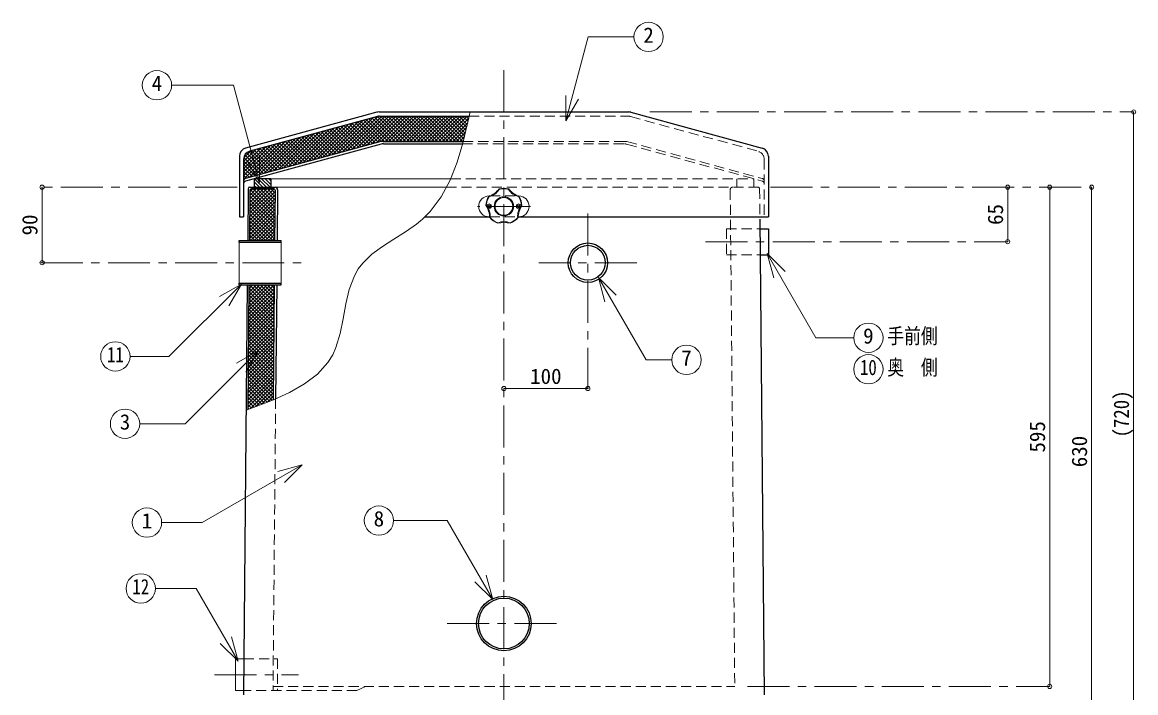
# Model space of a CAD drawing. Units: millimetres at full size, sheet at 1:10. Extents: x -2123 to 1927, y -1358 to 1452.
# Drawn here: x -671 to 655, y -706 to 93 of the extents above; entities that cross this region are included whole.
import ezdxf
from ezdxf.enums import TextEntityAlignment as Align

# ---------------------------------------------------------------- set-up
doc = ezdxf.new("R2010")
doc.units = ezdxf.units.MM
doc.header["$LTSCALE"] = 10
doc.header["$PDMODE"] = 32
doc.header["$PDSIZE"] = 5
doc.linetypes.add('CHAIN1', pattern=[8, 5, -1, 1, -1])
doc.linetypes.add('DASHED1', pattern=[1.8, 1.2, -0.6])
doc.layers.add('0-0', color=7, linetype='Continuous', lineweight=18)
doc.styles.add('ＭＳ ゴシック', font='')
doc.styles.get('ＭＳ ゴシック').set_extended_font_data('MS Gothic')

msp = doc.modelspace()

# ---------------------------------------------------------------- linework, layer by layer
at = {"layer": '0-0'}
for p, q in [((-24.09, -24), (2.69, 75.95)), ((57.04, 75.95), (2.69, 75.95)), ((-419.78, 18.41), (-493.51, 18.41)), ((-388.72, -97.51), (-419.78, 18.41)), ((-24.09, -24), (-24.09, 6)), ((-24.09, -24), (-9.09, 1.98)), ((-388.72, -97.51), (-403.72, -71.53)), ((-388.72, -97.51), (-388.72, -67.51)), ((-114.24, -113.47), (-115.3, -113.47)), ((-80.3, -113.47), (-81.37, -113.47)), ((-413.16, -168.79), (-413.16, -217.39)), ((-363.16, -168.79), (-363.16, -217.39)), ((215.94, -182.26), (237.16, -203.48)), ((215.94, -182.26), (223.71, -211.24)), ((215.94, -182.26), (273.84, -282.53)), ((14.79, -210.65), (36, -231.86)), ((14.79, -210.65), (22.55, -239.62)), ((14.79, -210.65), (71.48, -308.85)), ((-410.43, -218.52), (-496.72, -304.81)), ((-410.43, -218.52), (-436.41, -233.52)), ((-410.43, -218.52), (-425.43, -244.5)), ((318.83, -282.53), (273.84, -282.53)), ((-496.72, -304.81), (-543.03, -304.81)), ((-390.19, -297.68), (-477.5, -384.99)), ((-390.19, -297.68), (-416.17, -312.68)), ((-390.19, -297.68), (-405.19, -323.66)), ((102.2, -308.85), (71.48, -308.85)), ((-477.5, -384.99), (-531.52, -384.99)), ((-338, -433.99), (-457.22, -502.82)), ((-338, -433.99), (-366.98, -441.76)), ((-338, -433.99), (-359.22, -455.21)), ((-457.22, -502.82), (-505.41, -502.82)), ((-165.44, -500.38), (-229.15, -500.38)), ((-111.13, -594.45), (-165.44, -500.38)), ((-111.13, -594.45), (-118.89, -565.47)), ((-464.32, -581.34), (-512.75, -581.34)), ((-414.33, -667.92), (-464.32, -581.34)), ((-111.13, -594.45), (-132.34, -573.24)), ((-414.33, -667.92), (-435.55, -646.71)), ((-414.33, -667.92), (-422.1, -638.95)), ((-417.61, -665.09), (-417.61, -703.09)), ((-417.61, -665.09), (-407.44, -665.09)), ((-417.61, -703.09), (-407.79, -703.09))]:
    msp.add_line(p, q, dxfattribs=at)
at = {"layer": '0-0', "color": 4, "linetype": 'CHAIN1', "lineweight": 9}
for p, q in [((-97.8, 36.53), (-97.8, -783.09)), ((75.86, -13.47), (652.2, -13.47)), ((-415.37, -103.09), (-647.8, -103.09)), ((219.76, -103.09), (602.2, -103.09)), ((-66.3, -125.97), (-129.3, -125.97)), ((2.2, -134.59), (2.2, -343.09)), ((142.33, -168.09), (502.06, -168.09)), ((-649.3, -193.09), (-338.16, -193.09)), ((60.7, -193.09), (-56.3, -193.09)), ((-165.3, -623.09), (-30.3, -623.09)), ((-442.61, -684.09), (-342.61, -684.09)), ((192.2, -698.09), (552.2, -698.09))]:
    msp.add_line(p, q, dxfattribs=at)
at = {"layer": '0-0', "color": 5, "lineweight": 25}
for p, q in [((-249.09, -13.82), (-405.43, -56.46)), ((-248.42, -18.82), (-400.43, -60.28)), ((-246.46, -13.47), (50.86, -13.47)), ((-245.79, -18.47), (-139.07, -18.47)), ((53.49, -13.82), (209.83, -56.46)), ((-244.41, -48.82), (-405.59, -92.78)), ((-244, -51.82), (-405.59, -95.89)), ((-241.77, -48.47), (-146.33, -48.47)), ((-241.37, -51.47), (-147.11, -51.47)), ((-412.8, -66.11), (-412.8, -138.47)), ((217.2, -66.11), (217.2, -138.47)), ((-407.8, -69.93), (-407.8, -138.47)), ((-402.37, -105.07), (-402.92, -166.59)), ((-400.37, -103.09), (-370.37, -103.09)), ((-371.88, -105.09), (-398.38, -105.09)), ((-395.31, -93.09), (-395.31, -103.09)), ((-375.31, -93.09), (-395.31, -93.09)), ((-375.31, -93.09), (-375.31, -103.09)), ((-400.38, -107.07), (-400.92, -166.59)), ((-370.38, -106.6), (-370.92, -166.59)), ((-367.37, -106.11), (-367.92, -166.59)), ((-412.8, -138.47), (-407.8, -138.47)), ((-192.02, -138.47), (-114.69, -138.47)), ((-80.91, -138.47), (217.2, -138.47)), ((207.09, -141.09), (212.23, -708.09)), ((207.19, -152.59), (217.33, -152.59)), ((217.33, -152.59), (217.33, -183.59)), ((-413.16, -168.79), (-413.16, -166.59)), ((-413.16, -166.59), (-363.16, -166.59)), ((-413.16, -168.79), (-363.16, -168.79)), ((-363.16, -168.79), (-363.16, -166.59)), ((207.48, -183.59), (217.33, -183.59)), ((-413.16, -219.59), (-413.16, -217.39)), ((-413.16, -217.39), (-363.16, -217.39)), ((-413.16, -219.59), (-363.16, -219.59)), ((-403.4, -219.59), (-407.83, -708.09)), ((-401.4, -219.59), (-402.75, -368.06)), ((-371.4, -219.59), (-372.64, -356.47)), ((-368.4, -219.59), (-369.63, -355.13)), ((-363.16, -219.59), (-363.16, -217.39))]:
    msp.add_line(p, q, dxfattribs=at)
at = {"layer": '0-0', "color": 4, "lineweight": 9}
for p, q in [((-313.83, -67.75), (-271.07, -25)), ((-307.99, -66.16), (-265.24, -23.41)), ((-302.16, -64.57), (-259.4, -21.82)), ((-296.33, -62.98), (-253.57, -20.23)), ((-290.49, -61.39), (-247.77, -18.67)), ((-284.66, -59.8), (-243.33, -18.47)), ((-278.83, -58.21), (-239.09, -18.47)), ((-275.12, -26.1), (-250.69, -50.54)), ((-272.99, -56.62), (-234.84, -18.47)), ((-271.79, -25.19), (-247.36, -49.63)), ((-268.46, -24.29), (-244.02, -48.72)), ((-267.16, -55.03), (-230.6, -18.47)), ((-265.12, -23.38), (-240.03, -48.47)), ((-261.79, -22.47), (-235.79, -48.47)), ((-261.33, -53.44), (-226.36, -18.47)), ((-258.46, -21.56), (-231.55, -48.47)), ((-255.49, -51.84), (-222.12, -18.47)), ((-255.12, -20.65), (-227.3, -48.47)), ((-251.79, -19.74), (-223.06, -48.47)), ((-249.66, -50.25), (-217.87, -18.47)), ((-248.46, -18.83), (-218.82, -48.47)), ((-244.57, -18.47), (-214.57, -48.47)), ((-243.85, -48.69), (-213.63, -18.47)), ((-240.33, -18.47), (-210.33, -48.47)), ((-239.39, -48.47), (-209.39, -18.47)), ((-236.09, -18.47), (-206.09, -48.47)), ((-235.15, -48.47), (-205.15, -18.47)), ((-231.85, -18.47), (-201.85, -48.47)), ((-230.9, -48.47), (-200.9, -18.47)), ((-227.6, -18.47), (-197.6, -48.47)), ((-226.66, -48.47), (-196.66, -18.47)), ((-223.36, -18.47), (-193.36, -48.47)), ((-222.42, -48.47), (-192.42, -18.47)), ((-219.12, -18.47), (-189.12, -48.47)), ((-218.17, -48.47), (-188.17, -18.47)), ((-214.88, -18.47), (-184.88, -48.47)), ((-213.93, -48.47), (-183.93, -18.47)), ((-210.63, -18.47), (-180.63, -48.47)), ((-209.69, -48.47), (-179.69, -18.47)), ((-206.39, -18.47), (-176.39, -48.47)), ((-205.45, -48.47), (-175.45, -18.47)), ((-202.15, -18.47), (-172.15, -48.47)), ((-201.2, -48.47), (-171.2, -18.47)), ((-197.91, -18.47), (-167.91, -48.47)), ((-196.96, -48.47), (-166.96, -18.47)), ((-193.66, -18.47), (-163.66, -48.47)), ((-192.72, -48.47), (-162.72, -18.47)), ((-189.42, -18.47), (-159.42, -48.47)), ((-188.48, -48.47), (-158.48, -18.47)), ((-185.18, -18.47), (-155.18, -48.47)), ((-184.23, -48.47), (-154.23, -18.47)), ((-180.93, -18.47), (-150.93, -48.47)), ((-179.99, -48.47), (-149.99, -18.47)), ((-176.69, -18.47), (-146.69, -48.47)), ((-175.75, -48.47), (-145.75, -18.47)), ((-172.45, -18.47), (-145.56, -45.36)), ((-171.51, -48.47), (-141.51, -18.47)), ((-168.21, -18.47), (-144.72, -41.96)), ((-167.26, -48.47), (-139.61, -20.81)), ((-163.96, -18.47), (-143.88, -38.56)), ((-163.02, -48.47), (-140.87, -26.32)), ((-159.72, -18.47), (-143.04, -35.15)), ((-155.48, -18.47), (-142.2, -31.75)), ((-151.24, -18.47), (-141.36, -28.35)), ((-146.99, -18.47), (-140.55, -24.91)), ((-142.75, -18.47), (-139.76, -21.46)), ((652.2, -13.47), (652.2, -733.09)), ((-366.33, -82.07), (-323.57, -39.32)), ((-360.5, -80.48), (-317.74, -37.73)), ((-354.66, -78.89), (-311.91, -36.14)), ((-348.83, -77.3), (-306.07, -34.54)), ((-343, -75.71), (-300.24, -32.95)), ((-337.16, -74.12), (-294.41, -31.36)), ((-331.33, -72.53), (-288.57, -29.77)), ((-325.5, -70.94), (-282.74, -28.18)), ((-325.13, -39.74), (-300.69, -64.17)), ((-321.79, -38.83), (-297.36, -63.26)), ((-319.66, -69.35), (-276.91, -26.59)), ((-318.46, -37.92), (-294.03, -62.35)), ((-315.13, -37.01), (-290.69, -61.45)), ((-311.79, -36.1), (-287.36, -60.54)), ((-308.46, -35.19), (-284.03, -59.63)), ((-305.13, -34.29), (-280.69, -58.72)), ((-301.79, -33.38), (-277.36, -57.81)), ((-298.46, -32.47), (-274.03, -56.9)), ((-295.12, -31.56), (-270.69, -55.99)), ((-291.79, -30.65), (-267.36, -55.08)), ((-288.46, -29.74), (-264.03, -54.17)), ((-285.12, -28.83), (-260.69, -53.26)), ((-281.79, -27.92), (-257.36, -52.35)), ((-278.46, -27.01), (-254.03, -51.44)), ((-158.78, -48.47), (-142.24, -31.93)), ((-154.54, -48.47), (-143.63, -37.57)), ((-407.8, -93.85), (-364.41, -50.45)), ((-407.8, -89.6), (-370.24, -52.05)), ((-401.33, -91.62), (-358.58, -48.86)), ((-395.5, -90.03), (-352.74, -47.27)), ((-389.67, -88.44), (-346.91, -45.68)), ((-383.83, -86.85), (-341.08, -44.09)), ((-378, -85.26), (-335.24, -42.5)), ((-372.16, -83.66), (-329.41, -40.91)), ((-371.8, -52.47), (-347.36, -76.9)), ((-368.46, -51.56), (-344.03, -75.99)), ((-365.13, -50.65), (-340.7, -75.08)), ((-361.8, -49.74), (-337.36, -74.17)), ((-358.46, -48.83), (-334.03, -73.26)), ((-355.13, -47.92), (-330.7, -72.36)), ((-351.79, -47.01), (-327.36, -71.45)), ((-348.46, -46.1), (-324.03, -70.54)), ((-345.13, -45.2), (-320.7, -69.63)), ((-341.79, -44.29), (-317.36, -68.72)), ((-338.46, -43.38), (-314.03, -67.81)), ((-335.13, -42.47), (-310.69, -66.9)), ((-331.79, -41.56), (-307.36, -65.99)), ((-328.46, -40.65), (-304.03, -65.08)), ((-150.29, -48.47), (-145.03, -43.2)), ((-407.8, -85.36), (-376.08, -53.64)), ((-407.8, -81.12), (-381.91, -55.23)), ((-407.8, -76.88), (-387.74, -56.82)), ((-407.8, -72.63), (-393.58, -58.41)), ((-407.66, -68.25), (-399.41, -60)), ((-406.29, -64.64), (-384.03, -86.9)), ((-404.33, -62.36), (-380.7, -85.99)), ((-401.72, -60.73), (-377.36, -85.08)), ((-398.46, -59.74), (-374.03, -84.17)), ((-395.13, -58.83), (-370.7, -83.26)), ((-391.8, -57.92), (-367.36, -82.36)), ((-388.46, -57.01), (-364.03, -81.45)), ((-385.13, -56.11), (-360.7, -80.54)), ((-381.8, -55.2), (-357.36, -79.63)), ((-378.46, -54.29), (-354.03, -78.72)), ((-375.13, -53.38), (-350.7, -77.81)), ((-407.8, -71.62), (-390.7, -88.72)), ((-407.8, -75.86), (-394.03, -89.63)), ((-407.54, -67.64), (-387.37, -87.81)), ((-407.8, -80.1), (-397.37, -90.54)), ((-407.8, -84.35), (-400.7, -91.45)), ((-407.8, -88.59), (-404.03, -92.36)), ((-647.8, -103.09), (-647.8, -193.09)), ((-407.8, -92.83), (-407, -93.63)), ((-400.63, -134.26), (-371.51, -105.13)), ((-400.59, -129.97), (-375.7, -105.09)), ((-400.55, -125.69), (-379.95, -105.09)), ((-400.51, -121.41), (-384.19, -105.09)), ((-400.48, -117.13), (-388.43, -105.09)), ((-400.44, -112.85), (-392.67, -105.09)), ((-400.4, -108.57), (-396.92, -105.09)), ((-399.95, -105.84), (-370.64, -135.15)), ((-396.46, -105.09), (-370.6, -130.94)), ((-395.31, -96.84), (-389.06, -103.09)), ((-395.31, -101.08), (-393.3, -103.09)), ((-394.82, -93.09), (-384.82, -103.09)), ((-392.21, -105.09), (-370.56, -126.74)), ((-390.57, -93.09), (-380.57, -103.09)), ((-387.97, -105.09), (-370.52, -122.53)), ((-386.33, -93.09), (-376.33, -103.09)), ((-383.73, -105.09), (-370.48, -118.33)), ((-382.09, -93.09), (-375.31, -99.87)), ((-379.49, -105.09), (-370.45, -114.13)), ((-377.85, -93.09), (-375.31, -95.62)), ((-375.31, -93.09), (-161.27, -93.09)), ((-375.24, -105.09), (-370.41, -109.92)), ((-370.37, -103.09), (-166.34, -103.09)), ((502.2, -103.09), (502.2, -168.09)), ((552.2, -103.09), (552.2, -698.09)), ((602.2, -103.09), (602.2, -733.09)), ((-400.75, -147.1), (-370.47, -116.82)), ((-400.71, -142.82), (-370.43, -112.54)), ((-400.67, -138.54), (-370.39, -108.26)), ((-400.48, -118.03), (-370.75, -147.76)), ((-400.45, -113.83), (-370.71, -143.56)), ((-400.41, -109.62), (-370.68, -139.35)), ((-400.86, -159.94), (-370.59, -129.67)), ((-400.82, -155.66), (-370.55, -125.39)), ((-400.79, -151.38), (-370.51, -121.11)), ((-400.6, -130.64), (-370.87, -160.38)), ((-400.56, -126.44), (-370.83, -156.17)), ((-400.52, -122.23), (-370.79, -151.97)), ((-400.9, -164.23), (-370.63, -133.95)), ((-400.71, -143.26), (-377.38, -166.59)), ((-400.67, -139.05), (-373.14, -166.59)), ((-400.64, -134.85), (-370.9, -164.58)), ((-399.02, -166.59), (-370.67, -138.23)), ((-394.78, -166.59), (-370.7, -142.51)), ((-400.83, -155.87), (-390.11, -166.59)), ((-400.79, -151.67), (-385.87, -166.59)), ((-400.75, -147.46), (-381.63, -166.59)), ((-390.53, -166.59), (-370.74, -146.79)), ((-386.29, -166.59), (-370.78, -151.08)), ((-382.05, -166.59), (-370.82, -155.36)), ((-400.9, -164.28), (-398.6, -166.59)), ((-400.86, -160.08), (-394.35, -166.59)), ((-377.81, -166.59), (-370.86, -159.64)), ((-373.56, -166.59), (-370.9, -163.92)), ((-401.72, -254.14), (-371.44, -223.86)), ((-401.68, -249.85), (-371.41, -219.59)), ((-401.64, -245.57), (-375.65, -219.59)), ((-401.6, -241.29), (-379.9, -219.59)), ((-401.56, -237.01), (-384.14, -219.59)), ((-401.52, -232.73), (-388.38, -219.59)), ((-401.48, -228.45), (-392.62, -219.59)), ((-401.45, -224.17), (-396.87, -219.59)), ((-401.44, -223.14), (-371.7, -252.88)), ((-401.41, -219.88), (-401.11, -219.59)), ((-400.75, -219.59), (-371.67, -248.67)), ((-396.51, -219.59), (-371.63, -244.47)), ((-392.27, -219.59), (-371.59, -240.26)), ((-388.02, -219.59), (-371.55, -236.06)), ((-383.78, -219.59), (-371.51, -231.85)), ((-379.54, -219.59), (-371.48, -227.65)), ((-375.29, -219.59), (-371.44, -223.44)), ((-401.83, -266.98), (-371.56, -236.71)), ((-401.79, -262.7), (-371.52, -232.42)), ((-401.76, -258.42), (-371.48, -228.14)), ((-401.55, -235.76), (-371.82, -265.49)), ((-401.51, -231.55), (-371.78, -261.28)), ((-401.47, -227.35), (-371.74, -257.08)), ((-401.95, -279.83), (-371.67, -249.55)), ((-401.91, -275.54), (-371.64, -245.27)), ((-401.87, -271.26), (-371.6, -240.99)), ((-401.66, -248.37), (-371.93, -278.1)), ((-401.63, -244.17), (-371.9, -273.9)), ((-401.59, -239.96), (-371.86, -269.69)), ((-402.07, -292.67), (-371.79, -262.39)), ((-402.03, -288.39), (-371.75, -258.11)), ((-401.99, -284.11), (-371.71, -253.83)), ((-401.82, -265.19), (-372.09, -294.92)), ((-401.78, -260.98), (-372.05, -290.72)), ((-401.74, -256.78), (-372.01, -286.51)), ((-401.7, -252.58), (-371.97, -282.31)), ((-402.18, -305.51), (-371.91, -275.24)), ((-402.14, -301.23), (-371.87, -270.96)), ((-402.11, -296.95), (-371.83, -266.68)), ((-401.93, -277.8), (-372.2, -307.53)), ((-401.89, -273.6), (-372.16, -303.33)), ((-401.86, -269.39), (-372.12, -299.13)), ((-402.3, -318.36), (-372.02, -288.08)), ((-402.26, -314.08), (-371.98, -283.8)), ((-402.22, -309.8), (-371.95, -279.52)), ((-402.05, -290.42), (-372.31, -320.15)), ((-402.01, -286.21), (-372.28, -315.94)), ((-401.97, -282.01), (-372.24, -311.74)), ((-402.42, -331.2), (-372.14, -300.93)), ((-402.38, -326.92), (-372.1, -296.65)), ((-402.34, -322.64), (-372.06, -292.36)), ((-402.16, -303.03), (-372.43, -332.76)), ((-402.12, -298.83), (-372.39, -328.56)), ((-402.08, -294.62), (-372.35, -324.35)), ((-402.57, -348.33), (-372.3, -318.05)), ((-402.53, -344.05), (-372.26, -313.77)), ((-402.49, -339.77), (-372.22, -309.49)), ((-402.45, -335.48), (-372.18, -305.21)), ((-402.27, -315.64), (-372.54, -345.38)), ((-402.24, -311.44), (-372.5, -341.17)), ((-402.2, -307.23), (-372.47, -336.97)), ((-402.69, -361.17), (-372.41, -330.9)), ((-402.65, -356.89), (-372.37, -326.62)), ((-402.61, -352.61), (-372.33, -322.33)), ((-402.39, -328.26), (-373.75, -356.9)), ((-402.35, -324.05), (-372.62, -353.78)), ((-402.31, -319.85), (-372.58, -349.58)), ((-402.73, -365.45), (-372.45, -335.18)), ((-402.5, -340.87), (-382.89, -360.48)), ((-402.47, -336.67), (-379.84, -359.29)), ((-402.43, -332.46), (-376.8, -358.09)), ((-400.1, -367.07), (-372.49, -339.46)), ((-393.35, -364.56), (-372.53, -343.74)), ((2.2, -343.09), (-97.8, -343.09)), ((-402.66, -357.69), (-395.12, -365.22)), ((-402.62, -353.48), (-392.04, -364.06)), ((-402.58, -349.28), (-388.99, -362.87)), ((-402.54, -345.08), (-385.94, -361.67)), ((-386.4, -361.85), (-372.57, -348.02)), ((-379.42, -359.12), (-372.61, -352.3)), ((-402.73, -366.1), (-401.31, -367.52)), ((-402.69, -361.89), (-398.22, -366.37))]:
    msp.add_line(p, q, dxfattribs=at)
at = {"layer": '0-0', "linetype": 'DASHED1'}
for p, q in [((-139.07, -18.47), (50.19, -18.47)), ((52.82, -18.82), (204.83, -60.28)), ((-147.11, -51.47), (45.77, -51.47)), ((-146.33, -48.47), (46.17, -48.47)), ((48.4, -51.82), (209.99, -95.89)), ((48.8, -48.82), (209.99, -92.78)), ((212.2, -69.93), (212.2, -138.47)), ((-166.34, -103.09), (204.76, -103.09)), ((-161.27, -93.09), (199.71, -93.09)), ((199.71, -93.09), (199.71, -103.09)), ((206.76, -105.07), (207.09, -141.09)), ((171.77, -106.11), (177.14, -698.09)), ((-114.69, -138.47), (-80.91, -138.47)), ((167.33, -152.59), (167.33, -183.59)), ((167.33, -152.59), (207.19, -152.59)), ((167.33, -183.59), (207.48, -183.59)), ((-369.63, -355.13), (-372.74, -698.09)), ((-372.74, -698.09), (177.14, -698.09))]:
    msp.add_line(p, q, dxfattribs=at)
at = {"layer": '0-0', "color": 4, "linetype": 'DASHED1', "lineweight": 9}
for p, q in [((179.71, -93.09), (179.71, -103.09)), ((-114.24, -113.47), (-81.37, -113.47)), ((-117.8, -124.22), (-115.3, -122.97)), ((-117.8, -124.22), (-117.8, -127.72)), ((-115.3, -128.97), (-117.8, -127.72)), ((-115.3, -122.97), (-112.8, -124.22)), ((-112.8, -127.72), (-115.3, -128.97)), ((-112.8, -124.22), (-112.8, -127.72)), ((-80.3, -122.97), (-82.8, -124.22)), ((-82.8, -124.22), (-82.8, -127.72)), ((-82.8, -127.72), (-80.3, -128.97)), ((-77.8, -124.22), (-80.3, -122.97)), ((-80.3, -128.97), (-77.8, -127.72)), ((-77.8, -124.22), (-77.8, -127.72)), ((-407.44, -665.09), (-367.61, -665.09)), ((-367.61, -665.09), (-367.61, -703.09)), ((-372.74, -698.09), (-372.79, -703.09)), ((-262.74, -698.09), (-272.78, -703.09)), ((-272.78, -703.09), (-407.79, -703.09))]:
    msp.add_line(p, q, dxfattribs=at)
at = {"layer": '0-0'}
msp.add_lwpolyline([(-137.92, -13.47), (-141.07, -27.18), (-146.84, -50.56), (-153.58, -73.2), (-161.88, -94.66), (-172.36, -114.46), (-185.63, -132.15), (-194.84, -141.26), (-201.9, -147.03), (-215.06, -156.2), (-228.8, -164.9), (-242.36, -173.67), (-254.98, -183.06), (-265.91, -193.63), (-271.17, -200.53), (-275.91, -208.9), (-281.88, -224.89), (-285.99, -242.17), (-289.31, -259.98), (-292.89, -277.53), (-297.81, -294.07), (-301.7, -302.89), (-307.33, -312.11), (-319.81, -325.96), (-335.23, -337.64), (-352.95, -347.6), (-372.32, -356.34), (-392.72, -364.33), (-404.76, -368.8)], dxfattribs=at)
for centre, radius in [((74.54, 75.95), 17.5), ((-511.01, 18.41), 17.5), ((-97.8, -125.97), 10.5), ((336.33, -282.53), 17.5), ((-560.53, -304.81), 17.5), ((119.7, -308.85), 17.5), ((336.33, -320.03), 17.5), ((-549.02, -384.99), 17.5), ((-522.91, -502.82), 17.5), ((-246.65, -500.38), 17.5), ((-530.25, -581.34), 17.5)]:
    msp.add_circle(centre, radius, dxfattribs=at)
at = {"layer": '0-0', "color": 4, "lineweight": 9}
msp.add_circle((-97.8, -125.97), 11.5, dxfattribs=at)
at = {"layer": '0-0', "color": 4, "linetype": 'DASHED1', "lineweight": 9}
for centre in [(-115.3, -125.97), (-80.3, -125.97)]:
    msp.add_circle(centre, 1.5, dxfattribs=at)
at = {"layer": '0-0', "color": 5, "lineweight": 25}
for centre, radius in [((2.2, -193.09), 23.5), ((2.2, -193.09), 20.7), ((-97.8, -623.09), 32.5), ((-97.8, -623.09), 30.25)]:
    msp.add_circle(centre, radius, dxfattribs=at)
for centre, radius, start, end in [((-246.46, -23.47), 10, 90, 105.25512), ((-245.79, -28.47), 10, 90, 105.25512), ((50.86, -23.47), 10, 74.74488, 90), ((-241.77, -58.47), 10, 90, 105.25512), ((-241.37, -61.47), 10, 90, 105.25512), ((-402.8, -66.11), 10, 105.25512, 180), ((-397.8, -69.93), 10, 105.25512, 180), ((207.2, -66.11), 10, 0, 74.74488), ((-404.8, -95.68), 3, 105.25512, 180), ((-404.8, -98.78), 3, 105.25512, 180), ((-400.37, -105.09), 2, 90, 179.48067), ((-398.38, -107.09), 2, 90, 179.48067), ((-371.88, -106.59), 1.5, 359.48067, 90), ((-370.37, -106.09), 3, 359.48067, 90)]:
    msp.add_arc(centre, radius, start, end, dxfattribs=at)
at = {"layer": '0-0', "linetype": 'DASHED1'}
for centre, radius, start, end in [((50.19, -28.47), 10, 74.74488, 90), ((45.77, -61.47), 10, 74.74488, 90), ((46.17, -58.47), 10, 74.74488, 90), ((202.2, -69.93), 10, 0, 74.74488), ((209.2, -95.68), 3, 0, 74.74488), ((174.77, -106.09), 3, 90, 180.51933), ((204.76, -105.09), 2, 0.51933, 90), ((209.2, -98.78), 3, 0, 74.74488)]:
    msp.add_arc(centre, radius, start, end, dxfattribs=at)
at = {"layer": '0-0'}
for centre, radius, start, end in [((-126.64, -86.27), 29.89, 291.41115, 320.58885), ((-119.55, -96.03), 18.83, 283.0119, 328.9881), ((-97.8, -125.97), 21.5, 74.5, 105.5), ((-97.8, -125.97), 21, 74.5, 105.5), ((-76.05, -96.03), 18.83, 211.0119, 256.9881), ((-68.96, -86.27), 29.89, 219.41115, 248.58885), ((-115.3, -125.97), 12.5, 90, 270), ((-97.8, -125.97), 21.5, 146.5, 177.5), ((-97.8, -125.97), 21, 146.5, 177.5), ((-80.3, -125.97), 12.5, 270, 90), ((-97.8, -125.97), 21, 2.5, 33.5), ((-97.8, -125.97), 21.5, 2.5, 33.5), ((-144.47, -141.13), 29.89, 3.41115, 32.58885), ((-133, -137.4), 18.83, 355.0119, 40.9881), ((-62.61, -137.4), 18.83, 139.0119, 184.9881), ((-51.14, -141.13), 29.89, 147.41115, 176.58885), ((-97.8, -125.97), 21.5, 218.5, 249.5), ((-97.8, -125.97), 21, 218.5, 249.5), ((-97.8, -175.04), 29.89, 75.41115, 104.58885), ((-97.8, -162.98), 18.83, 67.0119, 112.9881), ((-97.8, -125.97), 21, 290.5, 321.5), ((-97.8, -125.97), 21.5, 290.5, 321.5)]:
    msp.add_arc(centre, radius, start, end, dxfattribs=at)
at = {"layer": '0-0', "color": 1}
for p in [(652.2, -13.47), (-647.8, -103.09), (502.2, -103.09), (552.2, -103.09), (602.2, -103.09), (502.2, -168.09), (-647.8, -193.09), (-97.8, -343.09), (2.2, -343.09), (552.2, -698.09)]:
    msp.add_point(p, dxfattribs=at)

# ---------------------------------------------------------------- texts
at = {"layer": '0-0', "style": 'ＭＳ ゴシック'}
for s, p in [('2', (68.29, 63.45)), ('4', (-517.26, 5.91)), ('9', (330.08, -295.03)), ('7', (113.45, -321.35)), ('100', (-66.55, -343.09)), ('3', (-555.27, -397.49)), ('8', (-252.9, -512.88)), ('1', (-529.16, -515.32))]:
    msp.add_text(s, height=18.33, dxfattribs=at).set_placement(p, align=Align.BOTTOM_LEFT)
for s, p in [('65', (502.2, -148.09)), ('90', (-647.8, -160.59)), ('595', (552.2, -419.34)), ('630', (602.2, -436.84))]:
    msp.add_text(s, height=18.33, rotation=90, dxfattribs=at).set_placement(p, align=Align.BOTTOM_LEFT)
at = {"layer": '0-0', "style": 'ＭＳ ゴシック', "width": 0.8}
for s, p in [('手前側', (358.83, -295.03)), ('11', (-570.53, -317.31)), ('10', (326.33, -332.53)), ('奥\u3000側', (358.83, -332.53)), ('12', (-540.25, -593.84))]:
    msp.add_text(s, height=18.33, dxfattribs=at).set_placement(p, align=Align.BOTTOM_LEFT)
at = {"layer": '0-0', "style": 'ＭＳ ゴシック', "width": 0.9}
msp.add_text('(720)', height=18.33, rotation=90, dxfattribs=at).set_placement((652.2, -401.4), align=Align.BOTTOM_LEFT)

doc.saveas('drawing.dxf')
